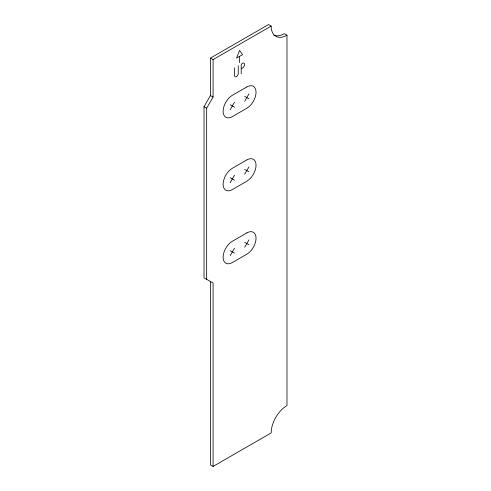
<?xml version="1.0" encoding="UTF-8"?>
<svg xmlns="http://www.w3.org/2000/svg" width="491" height="491" viewBox="0 0 491 491"><rect width="100%" height="100%" fill="white"/><g stroke="black" fill="none" stroke-linecap="round" stroke-linejoin="round"><path stroke-width="0.74" d="M213.082 466.45L213.082 283.043L204.023 277.814L204.023 106.67L210.449 95.542L210.449 58.085L268.54 24.55L271.173 26.072A22.347 12.901 -60 0 0 286.977 35.192L286.977 405.548A22.347 12.901 -60 0 0 271.173 432.915L213.082 466.45L210.449 464.928L210.449 281.521M206.662 279.336L206.662 108.192L213.082 97.065L213.082 59.607L210.449 58.085M230.205 109.646L234.459 102.281M244.69 101.287L248.943 93.916M230.205 182.621L234.459 175.256M244.69 174.262L248.943 166.897M230.205 255.602L234.459 248.231M244.69 247.237L248.943 239.872M213.082 59.607L271.173 26.072M239.363 56.483L236.588 58.085L239.571 50.395L242.56 54.642L239.571 56.361L239.571 62.56M241.406 68.623L242.493 67.997A2.872 1.657 -60 0 0 244.524 64.481A2.872 1.657 -60 0 0 242.493 63.308L242.186 63.486A1.399 0.804 -60 0 0 241.198 65.193L241.198 73.785M286.977 35.192L284.338 33.67A22.347 12.901 -60 0 1 273.8 35.107M244.69 96.371L248.943 98.832M230.205 104.736L234.459 107.191M210.449 95.542L213.082 97.065M204.023 106.67L206.662 108.192M244.69 169.352L248.943 171.807M230.205 177.711L234.459 180.166M244.69 242.327L248.943 244.782M230.205 250.686L234.459 253.141M238.27 65.745L238.27 73.478A2.578 1.485 -60 0 1 236.447 76.633A2.578 1.485 -60 0 1 234.624 75.583L234.624 67.85M246.82 86.962L232.335 95.322A13.036 7.525 -60 0 0 223.117 111.285A13.036 7.525 -60 0 0 232.335 116.606L246.82 108.247A13.036 7.525 -60 0 0 256.032 92.283A13.036 7.525 -60 0 0 246.82 86.962M246.82 159.937L232.335 168.296A13.036 7.525 -60 0 0 223.117 184.26A13.036 7.525 -60 0 0 232.335 189.581L246.82 181.222A13.036 7.525 -60 0 0 256.032 165.258A13.036 7.525 -60 0 0 246.82 159.937M246.82 232.912L232.335 241.271A13.036 7.525 -60 0 0 223.117 257.235A13.036 7.525 -60 0 0 232.335 262.556L246.82 254.197A13.036 7.525 -60 0 0 256.032 238.233A13.036 7.525 -60 0 0 246.82 232.912"/></g></svg>
